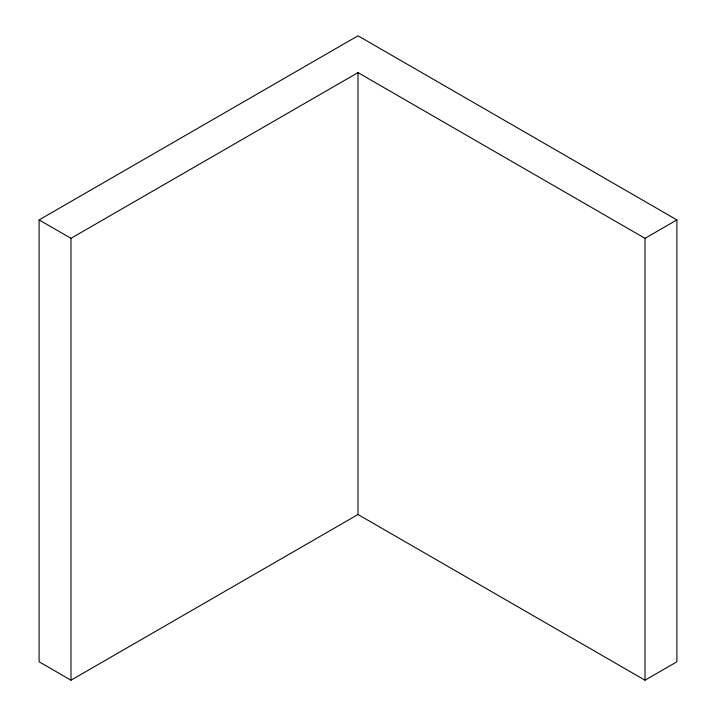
<?xml version="1.0" encoding="UTF-8"?>
<svg xmlns="http://www.w3.org/2000/svg" width="716" height="716" viewBox="0 0 716 716"><rect width="100%" height="100%" fill="white"/><g stroke="black" fill="none" stroke-linecap="round" stroke-linejoin="round"><path stroke-width="1.07" d="M39.103 219.91L358 35.8L676.897 219.91L676.897 661.79L645.009 680.2L358 514.5L70.991 680.2L39.103 661.79L39.103 219.91L70.991 238.321L358 72.62L645.009 238.321L676.897 219.91M645.009 238.321L645.009 680.2M358 72.62L358 514.5M70.991 238.321L70.991 680.2"/></g></svg>
